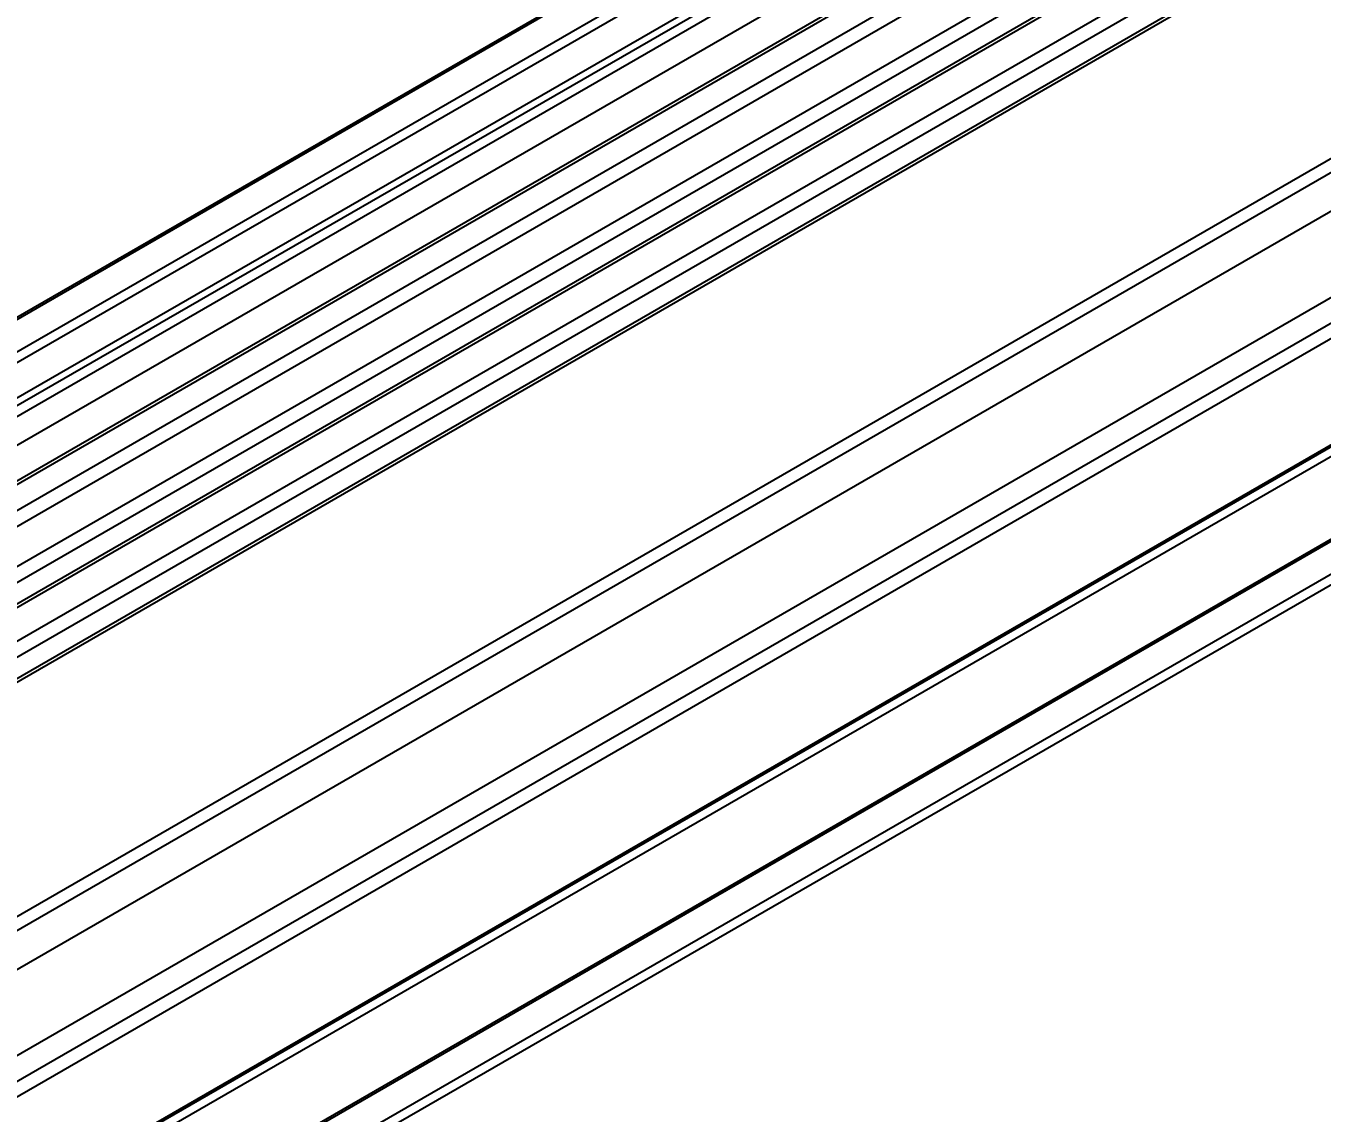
# Model space of a CAD drawing. Extents: x -3.9 to 19, y -12.2 to 0.
# Drawn here: x 3.526 to 5.507, y -3.324 to -1.662 of the extents above; entities that cross this region are included whole.
import ezdxf
from ezdxf import colors
from ezdxf.entities.mleader import LeaderData, LeaderLine
from ezdxf.math import Vec2, Vec3

# ---------------------------------------------------------------- set-up
doc = ezdxf.new("R2010")
doc.units = 0
doc.header["$LTSCALE"] = 0.5
doc.header["$MEASUREMENT"] = 0
doc.layers.add('FAB DWG', color=221, linetype='CONTINUOUS')
doc.layers.add('Housing', color=150, linetype='CONTINUOUS')
doc.styles.get("Standard").update_dxf_attribs({"font": 'arial.ttf'})

msp = doc.modelspace()

# ---------------------------------------------------------------- linework, layer by layer
at = {"layer": 'Housing', "linetype": 'Continuous', "lineweight": 25, "transparency": 16777216}
for p, q in [((6.042352, -0.647235), (0.491328, -3.85138)), ((6.047351, -0.64773), (0.496327, -3.851875)), ((6.090485, -0.67263), (0.539461, -3.876775)), ((6.097556, -0.684878), (0.546532, -3.889023)), ((6.097556, -0.738597), (0.546532, -3.942743)), ((6.101552, -0.748258), (0.550528, -3.952403)), ((6.11121, -0.759217), (0.560186, -3.963363)), ((6.125999, -0.794963), (0.574975, -3.999108)), ((6.125998, -0.849107), (0.574974, -4.053252)), ((0.571867, -4.06012), (6.122891, -0.855975)), ((6.096813, -0.911339), (0.545789, -4.115485)), ((6.10742, -0.92971), (0.556396, -4.133856)), ((6.160245, -0.960205), (0.609221, -4.164351)), ((6.170851, -0.978576), (0.619827, -4.182722)), ((0.61672, -4.222251), (6.167744, -1.018105)), ((6.170851, -1.011238), (0.619827, -4.215383)), ((6.160245, -1.07452), (0.609221, -4.278665)), ((6.170851, -1.092891), (0.619827, -4.297036)), ((6.170851, -1.125552), (0.619827, -4.329698)), ((0.61672, -4.336565), (6.167744, -1.13242)), ((7.340438, -1.396604), (1.789414, -4.600749)), ((7.345437, -1.397099), (1.794413, -4.601244)), ((7.38857, -1.421999), (1.837546, -4.626145)), ((7.395641, -1.434247), (1.844617, -4.638392)), ((6.096813, -1.532236), (0.545789, -4.736381)), ((6.105038, -1.548919), (0.554014, -4.753064)), ((6.146798, -1.584142), (0.595774, -4.788287)), ((6.239513, -1.662343), (0.688489, -4.866488)), ((6.267075, -1.68559), (0.716051, -4.889735)), ((6.275028, -1.704867), (0.724004, -4.909012)), ((0.679087, -5.099814), (6.230111, -1.895669)), ((6.232947, -1.891396), (0.681923, -5.095541)), ((6.202136, -1.927199), (0.651112, -5.131344))]:
    msp.add_line(p, q, dxfattribs=at)

# ---------------------------------------------------------------- leaders
at = {"layer": 'FAB DWG', "ltscale": 0.5, "transparency": 16777216}
ml = msp.add_multileader_mtext('Standard', dxfattribs=at)
ml.set_content('\\A1;HW63214-00\\P{\\H0.7x;\\S6/32;} x {\\H0.7x;\\S1/4;} PHILIP PAN HEAD\\PTHREAD CUTTING SCREW', color=256)
ml.set_leader_properties()
ml.build(insert=Vec2(0, 0))
ml.multileader.update_dxf_attribs({"dogleg_length": 0.225, "arrow_head_size": 0.499995})
ctx = ml.context
ctx.base_point, ctx.char_height, ctx.arrow_head_size, ctx.landing_gap_size, ctx.plane_origin = Vec3(7.676699, -0.357946), 0.188, 0.499995, 0.089999, Vec3(-20.259391, -11.991966)
notes = []
notes.append((ctx, [(0, (1, 1, 0), (7.226703, -0.357946), (1, 0), 0.449996, [(0, [(5.422412, -4.157863)], 0, [])])]))
ctx.mtext.insert, ctx.mtext.width, ctx.mtext.flow_direction = Vec3(7.766698, -0.262343), 11.24232767, 5
for ctx, leaders in notes:
    for number, flags, end, landing, length, lines in leaders:
        leader = LeaderData()
        leader.index, (leader.has_last_leader_line, leader.has_dogleg_vector, leader.attachment_direction) = number, flags
        leader.last_leader_point, leader.dogleg_vector, leader.dogleg_length = Vec3(end), Vec3(landing), length
        for number, points, colour, breaks in lines:
            line = LeaderLine()
            line.index, line.vertices, line.color, line.breaks = number, Vec3.list(points), colors.encode_raw_color(colour), breaks
            leader.lines.append(line)
        ctx.leaders.append(leader)

doc.saveas('drawing.dxf')
